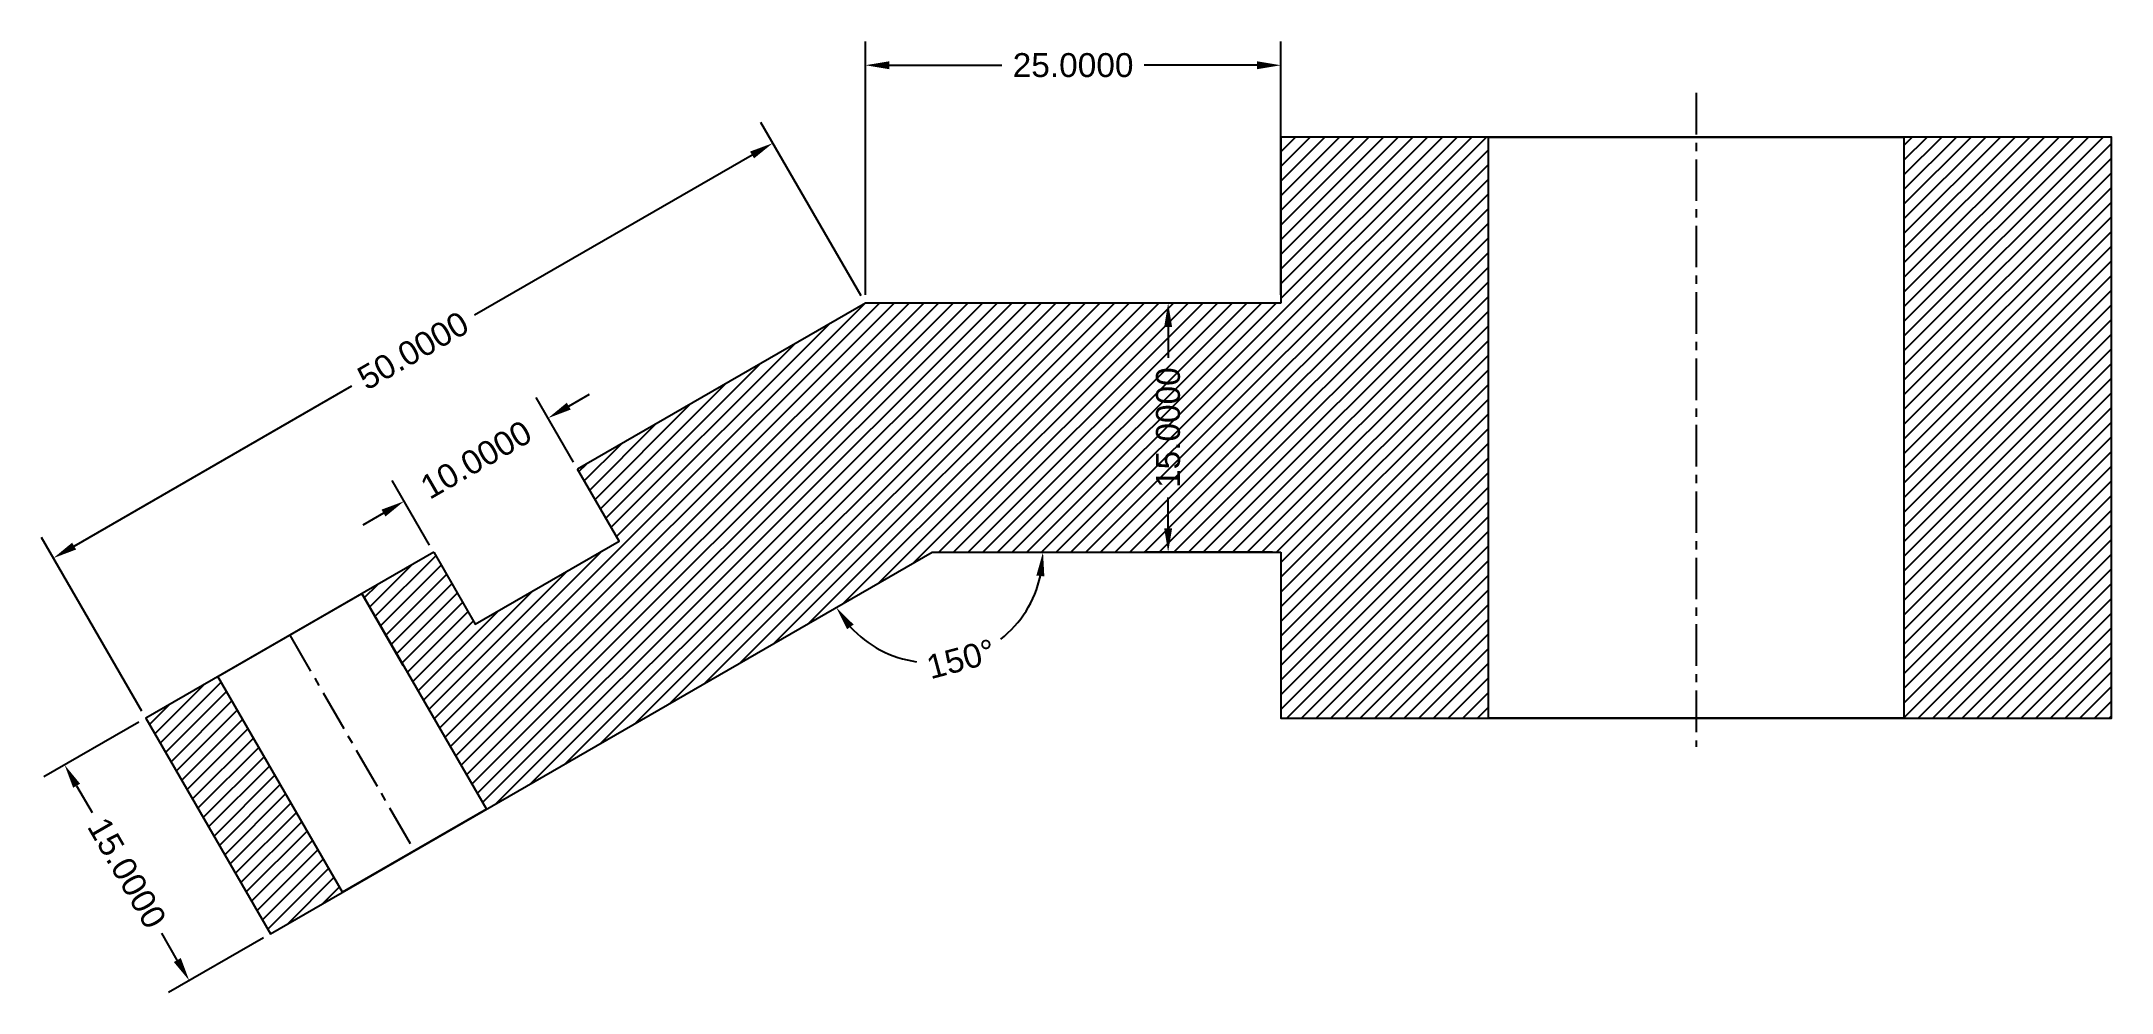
# Model space of a CAD drawing. Header units: inches. Extents: x -5 to 120, y 18 to 76.
import ezdxf

# ---------------------------------------------------------------- set-up
doc = ezdxf.new("R2010")
doc.units = ezdxf.units.IN
doc.header["$MEASUREMENT"] = 0
doc.linetypes.add('CENTERX2', pattern=[4, 2.5, -0.5, 0.5, -0.5])
doc.styles.get("Standard").update_dxf_attribs({"font": 'arial.ttf'})
doc.dimstyles.get("Standard").update_dxf_attribs({"dimscale": 8, "dimtxt": 0.18, "dimasz": 0.18, "dimexe": 0.18, "dimexo": 0.0625, "dimgap": 0.09, "dimtad": 0, "dimdec": 4, "dimzin": 0, "dimdsep": 46, "dimtxsty": 'Standard', "dimcen": 0.09, "dimadec": 0, "dimazin": 0, "dimtfac": 1, "dimtdec": 4, "dimtofl": 0, "dimtmove": 0, "dimatfit": 3, "dimfxl": 1, "dimtolj": 1, "dimtzin": 0, "dimarcsym": 0})

# ---------------------------------------------------------------- blocks, each defined once
blk = doc.blocks.new('*D1')
at = {"color": 0, "linetype": 'Continuous', "lineweight": -2, "transparency": 16777216}
for p, q in [((45, 60.5), (45, 75.77)), ((70, 60.5), (70, 75.77)), ((46.44, 74.33), (53.22, 74.33)), ((68.56, 74.33), (61.78, 74.33))]:
    blk.add_line(p, q, dxfattribs=at)
at = {"color": 0, "linetype": 'Continuous', "transparency": 16777216}
for points in [[(46.44, 74.57), (46.44, 74.09), (45, 74.33)], [(68.56, 74.57), (68.56, 74.09), (70, 74.33)]]:
    blk.add_solid(points, dxfattribs=at)
at = {"layer": 'Defpoints', "color": 0, "linetype": 'Continuous', "transparency": 16777216}
for p in [(70, 74.33), (45, 60), (70, 60)]:
    blk.add_point(p, dxfattribs=at)
at = {"color": 0, "linetype": 'Continuous', "transparency": 16777216, "insert": (57.5, 74.33), "char_height": 1.44, "attachment_point": 5}
blk.add_mtext('\\A1;25.0000', dxfattribs=at)
blk = doc.blocks.new('*D2')
at = {"color": 0, "linetype": 'Continuous', "lineweight": -2, "transparency": 16777216}
for p, q in [((69.5, 60), (61.78, 60)), ((63.22, 58.56), (63.22, 56.7)), ((63.22, 46.44), (63.22, 48.3)), ((69.5, 45), (61.78, 45))]:
    blk.add_line(p, q, dxfattribs=at)
at = {"color": 0, "linetype": 'Continuous', "transparency": 16777216}
for points in [[(62.98, 58.56), (63.46, 58.56), (63.22, 60)], [(62.98, 46.44), (63.46, 46.44), (63.22, 45)]]:
    blk.add_solid(points, dxfattribs=at)
at = {"layer": 'Defpoints', "color": 0, "linetype": 'Continuous', "transparency": 16777216}
for p in [(70, 60), (63.22, 45), (70, 45)]:
    blk.add_point(p, dxfattribs=at)
at = {"color": 0, "linetype": 'Continuous', "transparency": 16777216, "insert": (63.22, 52.5), "char_height": 1.44, "attachment_point": 5, "rotation": 90}
blk.add_mtext('\\A1;15.0000', dxfattribs=at)
blk = doc.blocks.new('*D3')
at = {"color": 0, "linetype": 'Continuous', "lineweight": -2, "transparency": 16777216}
for p, q in [((27.43, 50.43), (25.18, 54.32)), ((27.15, 53.79), (28.4, 54.51)), ((18.77, 45.43), (16.52, 49.32)), ((16, 47.35), (14.75, 46.63))]:
    blk.add_line(p, q, dxfattribs=at)
at = {"color": 0, "linetype": 'Continuous', "transparency": 16777216}
for points in [[(27.03, 54), (27.27, 53.59), (25.9, 53.07)], [(15.88, 47.56), (16.12, 47.15), (17.24, 48.07)]]:
    blk.add_solid(points, dxfattribs=at)
at = {"layer": 'Defpoints', "color": 0, "linetype": 'Continuous', "transparency": 16777216}
for p in [(27.68, 50), (17.24, 48.07), (19.02, 45)]:
    blk.add_point(p, dxfattribs=at)
at = {"color": 0, "linetype": 'Continuous', "transparency": 16777216, "insert": (21.57, 50.57), "char_height": 1.44, "attachment_point": 5, "rotation": 30}
blk.add_mtext('\\A1;10.0000', dxfattribs=at)
blk = doc.blocks.new('*D4')
at = {"color": 0, "linetype": 'Continuous', "lineweight": -2, "transparency": 16777216}
for p, q in [((44.75, 60.43), (38.71, 70.89)), ((38.18, 68.92), (21.48, 59.28)), ((-2.62, 45.36), (14.09, 55.01)), ((1.45, 35.43), (-4.59, 45.89))]:
    blk.add_line(p, q, dxfattribs=at)
at = {"color": 0, "linetype": 'Continuous', "transparency": 16777216}
for points in [[(38.06, 69.13), (38.3, 68.72), (39.43, 69.64)], [(-2.74, 45.57), (-2.5, 45.16), (-3.87, 44.64)]]:
    blk.add_solid(points, dxfattribs=at)
at = {"layer": 'Defpoints', "color": 0, "linetype": 'Continuous', "transparency": 16777216}
for p in [(39.43, 69.64), (45, 60), (1.7, 35)]:
    blk.add_point(p, dxfattribs=at)
at = {"color": 0, "linetype": 'Continuous', "transparency": 16777216, "insert": (17.78, 57.14), "char_height": 1.44, "attachment_point": 5, "rotation": 30}
blk.add_mtext('\\A1;50.0000', dxfattribs=at)
blk = doc.blocks.new('*D5')
at = {"color": 0, "linetype": 'Continuous', "lineweight": -2, "transparency": 16777216}
for p, q in [((1.27, 34.75), (-4.44, 31.46)), ((-2.47, 30.93), (-1.54, 29.32)), ((3.59, 20.43), (2.66, 22.05)), ((8.77, 21.76), (3.06, 18.47))]:
    blk.add_line(p, q, dxfattribs=at)
at = {"color": 0, "linetype": 'Continuous', "transparency": 16777216}
for points in [[(-2.26, 31.05), (-2.68, 30.81), (-3.19, 32.18)], [(3.8, 20.55), (3.38, 20.31), (4.31, 19.19)]]:
    blk.add_solid(points, dxfattribs=at)
at = {"layer": 'Defpoints', "color": 0, "linetype": 'Continuous', "transparency": 16777216}
for p in [(1.7, 35), (9.2, 22.01), (4.31, 19.19)]:
    blk.add_point(p, dxfattribs=at)
at = {"color": 0, "linetype": 'Continuous', "transparency": 16777216, "insert": (0.56, 25.68), "char_height": 1.44, "attachment_point": 5, "rotation": 300}
blk.add_mtext('\\A1;15.0000', dxfattribs=at)
blk = doc.blocks.new('*D6')
at = {"color": 0, "linetype": 'Continuous', "lineweight": -2, "transparency": 16777216}
for start, end in [(308.1689, 347.6054), (222.3946, 261.8311)]:
    blk.add_arc((49.02, 45), 6.67, start, end, dxfattribs=at)
at = {"color": 0, "linetype": 'Continuous', "transparency": 16777216}
for points in [[(55.29, 43.59), (55.77, 43.54), (55.69, 45)], [(43.9, 40.36), (44.29, 40.64), (43.24, 41.67)]]:
    blk.add_solid(points, dxfattribs=at)
at = {"layer": 'Defpoints', "color": 0, "linetype": 'Continuous', "transparency": 16777216}
for p in [(49.02, 45), (49.02, 45), (70, 45), (47.86, 38.43), (9.2, 22.01)]:
    blk.add_point(p, dxfattribs=at)
at = {"color": 0, "linetype": 'Continuous', "transparency": 16777216, "insert": (50.75, 38.56), "char_height": 1.44, "attachment_point": 5, "rotation": 15}
blk.add_mtext('\\A1;150°', dxfattribs=at)

msp = doc.modelspace()

# ---------------------------------------------------------------- hatches: boundary and pattern name
at = {"linetype": 'CENTERX2'}
h = msp.add_hatch(dxfattribs=at)
h.set_pattern_fill('ANSI31', color=256, scale=5)
h.paths.add_polyline_path([(6.02886, 37.5), (1.69873, 35), (9.19873, 22.00962), (13.52886, 24.50962)])
h.paths.add_polyline_path([(49.01924, 45), (70, 45), (70, 35), (82.5, 35), (82.5, 70), (70, 70), (70, 60), (45, 60), (27.67949, 50), (30.17949, 45.66987), (21.51924, 40.66987), (19.01924, 45), (14.68911, 42.5), (17.18911, 38.16987), (22.18911, 29.50962)])
h.paths.add_polyline_path([(120, 70), (107.5, 70), (107.5, 35), (120, 35)])

# ---------------------------------------------------------------- linework, layer by layer
for p, q in [((95, 72.65948), (95, 33.26855)), ((10.35898, 40), (17.85898, 27.00962))]:
    msp.add_line(p, q, dxfattribs=at)
for points in [[(70, 45), (70, 35), (120, 35), (120, 70), (70, 70), (70, 60)], [(45, 60), (27.67949, 50)], [(70, 60), (45, 60)], [(19.01924, 45), (21.51924, 40.66987), (30.17949, 45.66987), (27.67949, 50)], [(19.01924, 45), (1.69873, 35), (9.19873, 22.00962), (49.01924, 45)], [(49.01924, 45), (70, 45)], [(17.18911, 38.16987), (14.68911, 42.5)]]:
    msp.add_lwpolyline(points)
for points in [[(82.5, 70), (107.5, 70), (107.5, 35), (82.5, 35)], [(6.02886, 37.5), (14.68911, 42.5), (22.18911, 29.50962), (13.52886, 24.50962)]]:
    msp.add_lwpolyline(points, close=True)

# ---------------------------------------------------------------- dimensions: what is measured, and where the dimension line sits
at = {"linetype": 'Continuous'}
dim = msp.add_linear_dim(base=(70, 74.32805), p1=(45, 60), p2=(70, 60), dimstyle='Standard', dxfattribs=at)
dim.commit()
dim.dimension.update_dxf_attribs({"geometry": '*D1', "text_midpoint": (57.5, 74.32805)})
for p1, p2, distance, picture, middle in [((1.69873, 35), (45, 60), 11.13585, '*D4', (17.78144, 57.14393)), ((27.67949, 50), (19.01924, 45), -3.54956, '*D3', (21.57458, 50.57401)), ((1.69873, 35), (9.19873, 22.00962), -5.64505, '*D5', (0.55998, 25.68229))]:
    dim = msp.add_aligned_dim(p1=p1, p2=p2, distance=distance, dimstyle='Standard', dxfattribs=at)
    dim.commit()
    dim.dimension.update_dxf_attribs({"geometry": picture, "text_midpoint": middle})
dim = msp.add_linear_dim(base=(63.21665, 45), p1=(70, 60), p2=(70, 45), angle=90, dimstyle='Standard', dxfattribs=at)
dim.commit()
dim.dimension.update_dxf_attribs({"geometry": '*D2', "text_midpoint": (63.21665, 52.5)})
dim = msp.add_angular_dim_2l(base=(47.86107, 38.4317), line1=((9.19873, 22.00962), (49.01924, 45)), line2=((49.01924, 45), (70, 45)), dimstyle='Standard', dxfattribs=at)
dim.commit()
dim.dimension.update_dxf_attribs({"geometry": '*D6', "text_midpoint": (50.74546, 38.55764)})

doc.saveas('drawing.dxf')
